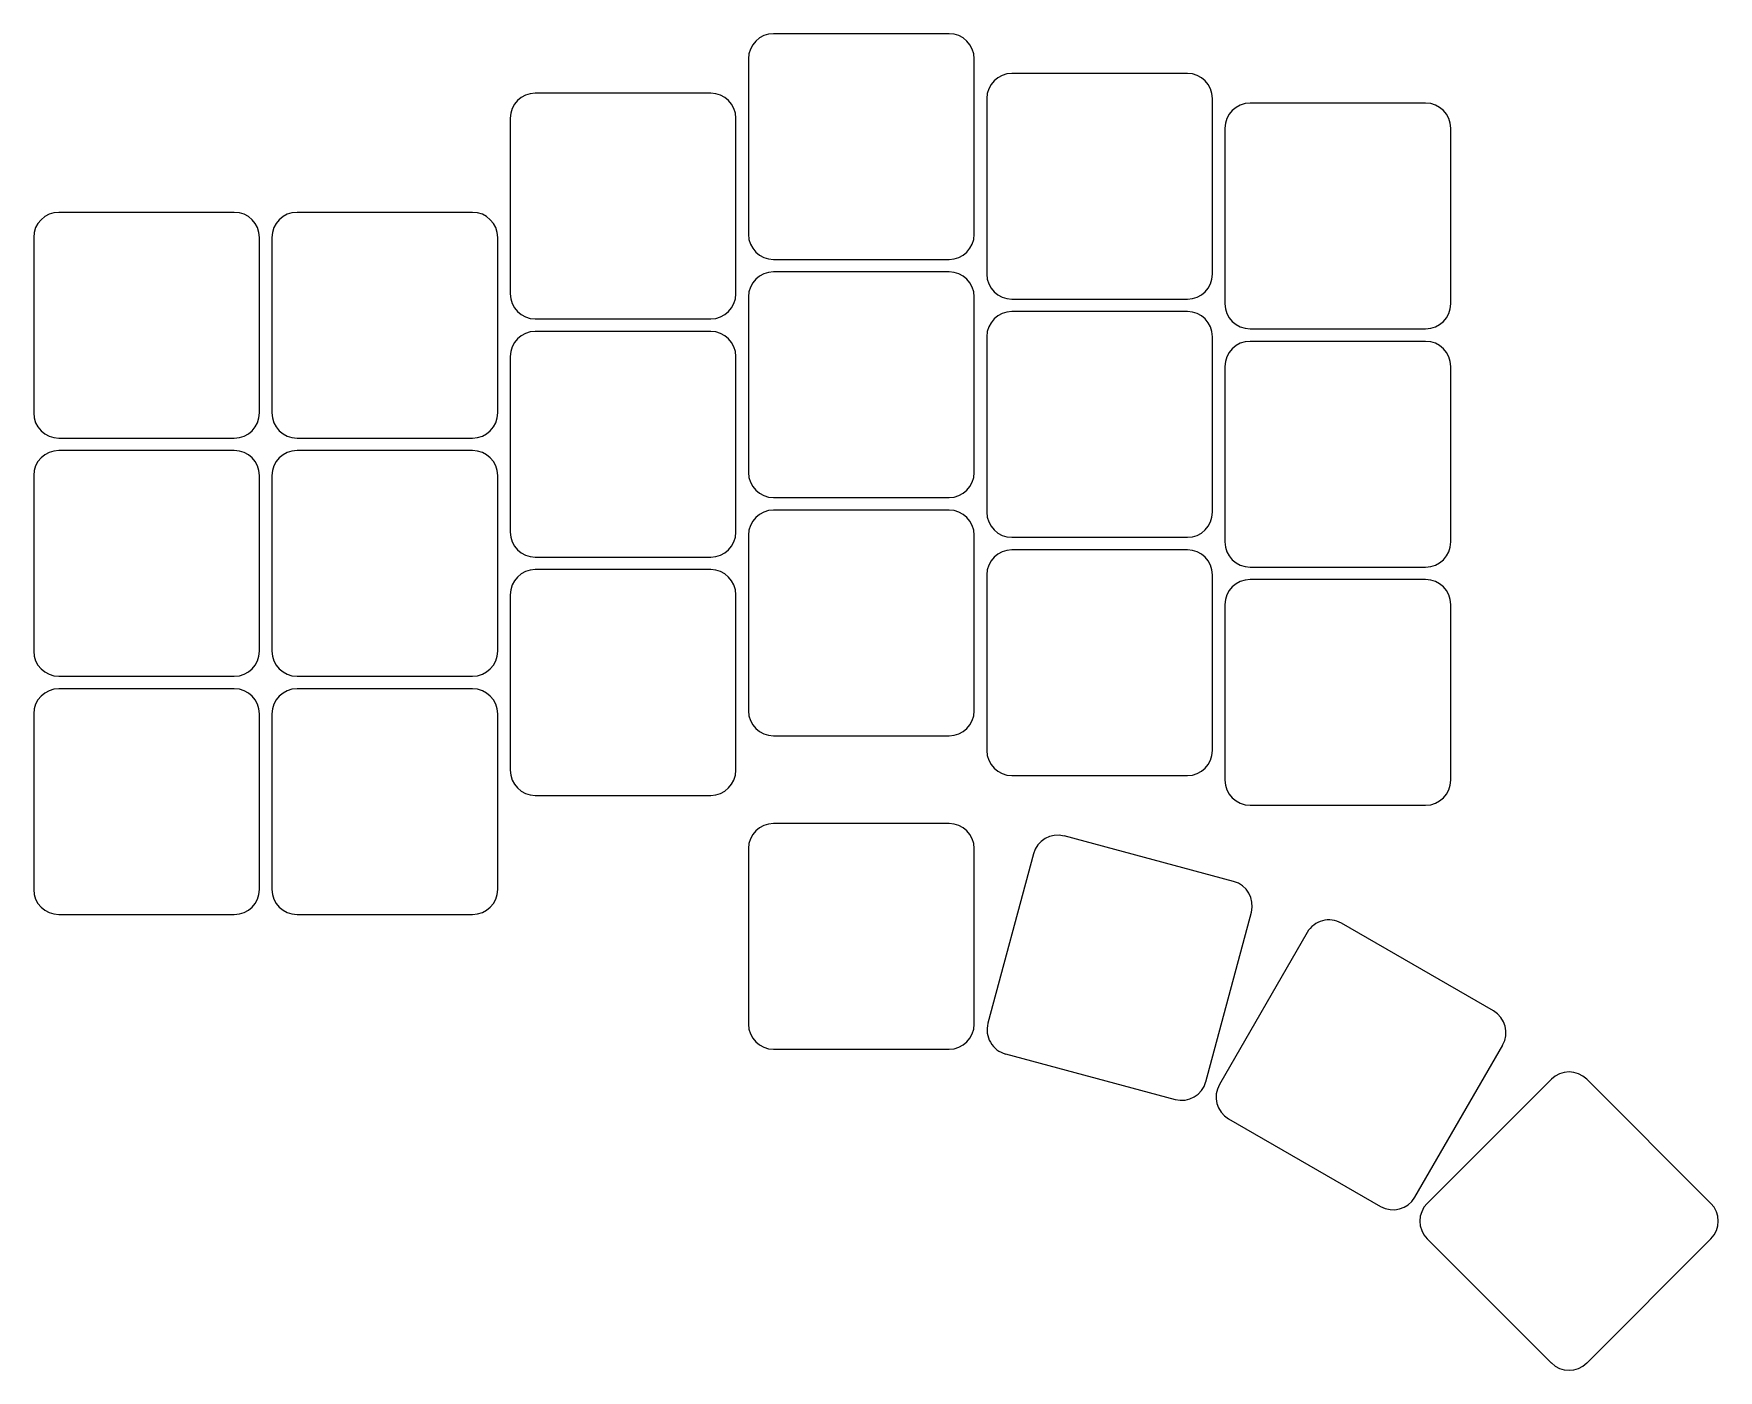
# Model space of a CAD drawing. Header units: millimetres. Extents: x 91 to 225, y -145 to -39.
import ezdxf

# ---------------------------------------------------------------- set-up
doc = ezdxf.new("R2010")
doc.units = ezdxf.units.MM

msp = doc.modelspace()

# ---------------------------------------------------------------- linework, layer by layer
at = {"linetype": 'CONTINUOUS'}
for p, q in [((164, -38.75), (150, -38.75)), ((148, -40.75), (148, -54.75)), ((166, -54.75), (166, -40.75)), ((183, -41.92), (169, -41.92)), ((145, -43.5), (131, -43.5)), ((167, -43.92), (167, -57.92)), ((185, -57.92), (185, -43.92)), ((202, -44.29), (188, -44.29)), ((129, -45.5), (129, -59.5)), ((147, -59.5), (147, -45.5)), ((186, -46.29), (186, -60.29)), ((204, -60.29), (204, -46.29)), ((107, -53), (93, -53)), ((126, -53), (112, -53)), ((91, -55), (91, -69)), ((109, -69), (109, -55)), ((110, -55), (110, -69)), ((128, -69), (128, -55)), ((150, -56.75), (164, -56.75)), ((164, -57.75), (150, -57.75)), ((148, -59.75), (148, -73.75)), ((166, -73.75), (166, -59.75)), ((169, -59.92), (183, -59.92)), ((131, -61.5), (145, -61.5)), ((183, -60.92), (169, -60.92)), ((145, -62.5), (131, -62.5)), ((167, -62.92), (167, -76.92)), ((185, -76.92), (185, -62.92)), ((188, -62.29), (202, -62.29)), ((202, -63.29), (188, -63.29)), ((129, -64.5), (129, -78.5)), ((147, -78.5), (147, -64.5)), ((186, -65.29), (186, -79.29)), ((204, -79.29), (204, -65.29)), ((93, -71), (107, -71)), ((112, -71), (126, -71)), ((107, -72), (93, -72)), ((126, -72), (112, -72)), ((91, -74), (91, -88)), ((109, -88), (109, -74)), ((110, -74), (110, -88)), ((128, -88), (128, -74)), ((150, -75.75), (164, -75.75)), ((164, -76.75), (150, -76.75)), ((148, -78.75), (148, -92.75)), ((166, -92.75), (166, -78.75)), ((169, -78.92), (183, -78.92)), ((131, -80.5), (145, -80.5)), ((183, -79.92), (169, -79.92)), ((145, -81.5), (131, -81.5)), ((167, -81.92), (167, -95.92)), ((185, -95.92), (185, -81.92)), ((188, -81.29), (202, -81.29)), ((202, -82.29), (188, -82.29)), ((129, -83.5), (129, -97.5)), ((147, -97.5), (147, -83.5)), ((186, -84.29), (186, -98.29)), ((204, -98.29), (204, -84.29)), ((93, -90), (107, -90)), ((112, -90), (126, -90)), ((107, -91), (93, -91)), ((126, -91), (112, -91)), ((91, -93), (91, -107)), ((109, -107), (109, -93)), ((110, -93), (110, -107)), ((128, -107), (128, -93)), ((150, -94.75), (164, -94.75)), ((169, -97.92), (183, -97.92)), ((131, -99.5), (145, -99.5)), ((188, -100.29), (202, -100.29)), ((164, -101.75), (150, -101.75)), ((186.69, -106.37), (173.17, -102.74)), ((148, -103.75), (148, -117.75)), ((166, -117.75), (166, -103.75)), ((170.72, -104.16), (167.09, -117.68)), ((93, -109), (107, -109)), ((112, -109), (126, -109)), ((184.48, -122.34), (188.11, -108.82)), ((207.41, -116.7), (195.29, -109.7)), ((192.56, -110.43), (185.56, -122.56)), ((201.15, -131.56), (208.15, -119.43)), ((150, -119.75), (164, -119.75)), ((168.51, -120.13), (182.03, -123.76)), ((212.03, -122.15), (202.13, -132.05)), ((224.75, -132.05), (214.86, -122.15)), ((186.29, -125.29), (198.41, -132.29)), ((202.13, -134.88), (212.03, -144.78)), ((214.86, -144.78), (224.75, -134.88))]:
    msp.add_line(p, q, dxfattribs=at)
for centre, start, end in [((150, -40.75), 90, 180), ((164, -40.75), 0, 90), ((169, -43.92), 90, 180), ((183, -43.92), 0, 90), ((131, -45.5), 90, 180), ((145, -45.5), 0, 90), ((188, -46.29), 90, 180), ((202, -46.29), 0, 90), ((93, -55), 90, 180), ((107, -55), 0, 90), ((112, -55), 90, 180), ((126, -55), 0, 90), ((150, -54.75), 180, 270), ((164, -54.75), 270, 0), ((150, -59.75), 90, 180), ((164, -59.75), 0, 90), ((169, -57.92), 180, 270), ((183, -57.92), 270, 0), ((131, -59.5), 180, 270), ((145, -59.5), 270, 0), ((188, -60.29), 180, 270), ((202, -60.29), 270, 0), ((169, -62.92), 90, 180), ((183, -62.92), 0, 90), ((131, -64.5), 90, 180), ((145, -64.5), 0, 90), ((188, -65.29), 90, 180), ((202, -65.29), 0, 90), ((93, -69), 180, 270), ((107, -69), 270, 0), ((112, -69), 180, 270), ((126, -69), 270, 0), ((93, -74), 90, 180), ((107, -74), 0, 90), ((112, -74), 90, 180), ((126, -74), 0, 90), ((150, -73.75), 180, 270), ((164, -73.75), 270, 0), ((150, -78.75), 90, 180), ((164, -78.75), 0, 90), ((169, -76.92), 180, 270), ((183, -76.92), 270, 0), ((131, -78.5), 180, 270), ((145, -78.5), 270, 0), ((169, -81.92), 90, 180), ((183, -81.92), 0, 90), ((188, -79.29), 180, 270), ((202, -79.29), 270, 0), ((131, -83.5), 90, 180), ((145, -83.5), 0, 90), ((188, -84.29), 90, 180), ((202, -84.29), 0, 90), ((93, -88), 180, 270), ((107, -88), 270, 0), ((112, -88), 180, 270), ((126, -88), 270, 0), ((93, -93), 90, 180), ((107, -93), 0, 90), ((112, -93), 90, 180), ((126, -93), 0, 90), ((150, -92.75), 180, 270), ((164, -92.75), 270, 0), ((169, -95.92), 180, 270), ((183, -95.92), 270, 0), ((131, -97.5), 180, 270), ((145, -97.5), 270, 0), ((188, -98.29), 180, 270), ((202, -98.29), 270, 0), ((150, -103.75), 90, 180), ((164, -103.75), 0, 90), ((172.65, -104.68), 75, 165), ((93, -107), 180, 270), ((107, -107), 270, 0), ((112, -107), 180, 270), ((126, -107), 270, 0), ((186.17, -108.3), 345, 75), ((194.29, -111.43), 60, 150), ((206.41, -118.43), 330, 60), ((150, -117.75), 180, 270), ((164, -117.75), 270, 0), ((169.03, -118.2), 165, 255), ((213.44, -123.56), 45, 135), ((182.55, -121.82), 255, 345), ((187.29, -123.56), 150, 240), ((199.41, -130.56), 240, 330), ((203.54, -133.46), 135, 225), ((223.34, -133.46), 315, 45), ((213.44, -143.36), 225, 315)]:
    msp.add_arc(centre, 2, start, end, dxfattribs=at)

doc.saveas('drawing.dxf')
